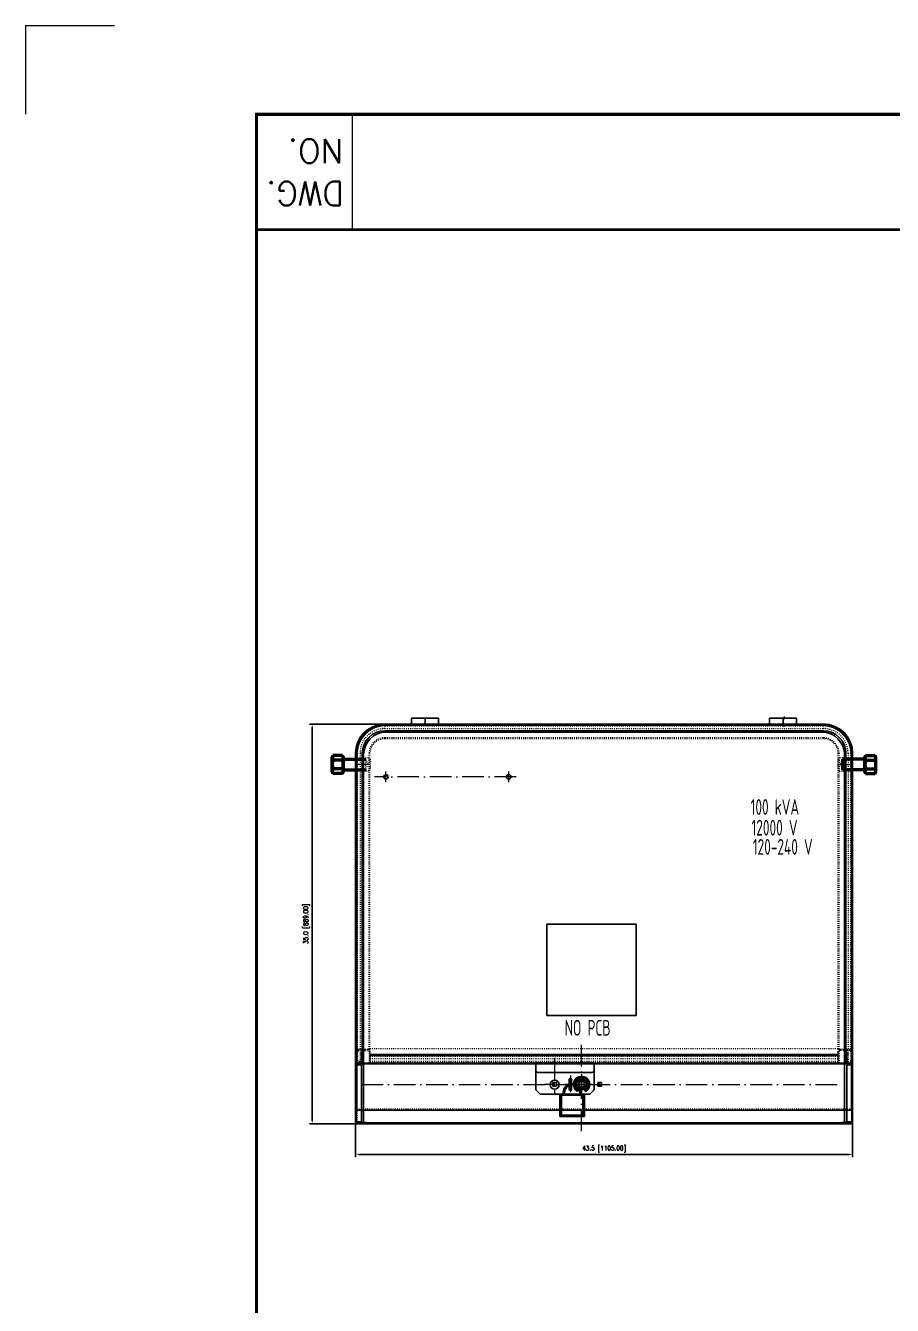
# Model space of a CAD drawing. Header units: millimetres. Extents: x 13152 to 58898, y -6229 to 3679.
# Drawn here: x 50610 to 52537, y 833 to 3679 of the extents above; entities that cross this region are included whole.
import ezdxf
from ezdxf.enums import TextEntityAlignment as Align

# ---------------------------------------------------------------- set-up
doc = ezdxf.new("R2010")
doc.units = ezdxf.units.MM
doc.header["$LTSCALE"] = 4
doc.linetypes.add('ACAD_ISO03W100', pattern=[1.18, 0.47, -0.71])
doc.linetypes.add('ACAD_ISO10W100', pattern=[18, 12, -3, 0, -3])
doc.layers.add('1', color=12, linetype='Continuous')
doc.layers.add('2', color=3, linetype='Continuous')
doc.layers.add('paper', color=254, linetype='Continuous', plot=False)
doc.layers.add('标注、文本', color=3, linetype='Continuous', lineweight=25)
doc.layers.add('粗实线', color=4, linetype='Continuous', lineweight=53)
doc.styles.add('pdm', font='gbenor.shx', dxfattribs={"width": 0.8, "bigfont": 'gbhzfs.shx'})
doc.styles.add('ROMANS', font='romans.shx', dxfattribs={"bigfont": 'whgtxt.shx'})
doc.styles.add('TH_GBDIM', font='romans.shx', dxfattribs={"width": 0.8, "bigfont": 'gbcbig.shx'})
doc.dimstyles.new('TH_GBDIM1', dxfattribs={"dimscale": 3, "dimtxt": 3.5, "dimasz": 2.5, "dimexe": 2, "dimexo": 0, "dimgap": 1.5, "dimtad": 1, "dimdec": 1, "dimlfac": 0.03937, "dimzin": 0, "dimdsep": 46, "dimtxsty": 'TH_GBDIM', "dimcen": 2.5, "dimclrd": 3, "dimclre": 256, "dimclrt": 2, "dimadec": 0, "dimazin": 0, "dimtfac": 0.714286, "dimtdec": 1, "dimtmove": 0, "dimatfit": 3, "dimfxl": 1, "dimtzin": 0, "dimlwd": -1, "dimlwe": -1, "dimarcsym": 0})
picture_1 = doc.add_image_def('image1.png', size_in_pixel=(657, 671))

# ---------------------------------------------------------------- blocks, each defined once
blk = doc.blocks.new('huuuuu')
at = {"layer": '标注、文本', "color": 1, "linetype": 'ACAD_ISO10W100', "lineweight": 18}
for p, q in [((2108, -5579.3), (2153.5, -5579.3)), ((2130.7, -5602.1), (2130.7, -5556.6))]:
    blk.add_line(p, q, dxfattribs=at)
at = {"layer": '标注、文本', "color": 2, "linetype": 'ACAD_ISO03W100', "lineweight": 18}
for p, q in [((2113.7, -5573.3), (2117, -5573.3)), ((2144.5, -5573.3), (2147.7, -5573.3)), ((2113.7, -5585.3), (2117, -5585.3)), ((2144.5, -5585.3), (2147.7, -5585.3))]:
    blk.add_line(p, q, dxfattribs=at)
at = {"layer": '标注、文本'}
for p, q in [((2121.7, -5563.7), (2123.2, -5566.3)), ((2138.2, -5566.3), (2139.7, -5563.7))]:
    blk.add_line(p, q, dxfattribs=at)
for radius in [18, 15]:
    blk.add_arc((2130.7, -5579.3), radius, 120, 60, dxfattribs=at)
blk = doc.blocks.new('*D295')
at = {"layer": 'Defpoints', "color": 0, "transparency": 16777216}
for p in [(51343.6, 1240.9), (52448.6, 1240.9), (52448.6, 1168.4)]:
    blk.add_point(p, dxfattribs=at)
at = {"layer": '标注、文本', "transparency": 16777216}
for p, q in [((51343.6, 1240.9), (51343.6, 1162.4)), ((52448.6, 1240.9), (52448.6, 1162.4))]:
    blk.add_line(p, q, dxfattribs=at)
at = {"layer": '标注、文本', "color": 3, "transparency": 16777216}
blk.add_line((51351.1, 1168.4), (52441.1, 1168.4), dxfattribs=at)
for points in [[(51351.1, 1169.6), (51351.1, 1167.1), (51343.6, 1168.4)], [(52441.1, 1169.6), (52441.1, 1167.1), (52448.6, 1168.4)]]:
    blk.add_solid(points, dxfattribs=at)
at = {"layer": '标注、文本', "color": 2, "transparency": 16777216, "insert": (51896.1, 1180.9), "char_height": 10.5, "attachment_point": 5, "style": 'TH_GBDIM'}
blk.add_mtext('43.5 [1105.00]', dxfattribs=at)
blk = doc.blocks.new('*D277')
at = {"layer": 'Defpoints', "color": 0, "transparency": 16777216}
for p in [(51411.1, 2125.9), (51247.1, 1236.9), (51408.6, 1236.9)]:
    blk.add_point(p, dxfattribs=at)
at = {"layer": '标注、文本', "transparency": 16777216}
for p, q in [((51411.1, 2125.9), (51241.1, 2125.9)), ((51408.6, 1236.9), (51241.1, 1236.9))]:
    blk.add_line(p, q, dxfattribs=at)
at = {"layer": '标注、文本', "color": 3, "transparency": 16777216}
blk.add_line((51247.1, 2118.4), (51247.1, 1244.4), dxfattribs=at)
for points in [[(51245.9, 2118.4), (51248.4, 2118.4), (51247.1, 2125.9)], [(51245.9, 1244.4), (51248.4, 1244.4), (51247.1, 1236.9)]]:
    blk.add_solid(points, dxfattribs=at)
at = {"layer": '标注、文本', "color": 2, "transparency": 16777216, "insert": (51234.6, 1681.4), "char_height": 10.5, "attachment_point": 5, "rotation": 90, "style": 'TH_GBDIM'}
blk.add_mtext('35.0 [889.00]', dxfattribs=at)

msp = doc.modelspace()

# ---------------------------------------------------------------- linework, layer by layer
at = {"layer": '1', "color": 0, "lineweight": 40}
msp.add_line((51123.1, 3225.58), (52859.69, 3225.58), dxfattribs=at)
at = {"layer": '1', "color": 0, "lineweight": 40, "const_width": 6.91}
msp.add_lwpolyline([(51123.1, -1964.46), (58700.95, -1964.46), (58700.95, 3482.13), (51123.1, 3482.13), (51123.1, -1964.46)], dxfattribs=at)
at = {"layer": '2', "lineweight": 13}
msp.add_line((51336.22, 3482.13), (51336.22, 3225.58), dxfattribs=at)
at = {"layer": 'paper', "lineweight": 13}
for q in [(50610.01, 3482.13), (50807.35, 3679.47)]:
    msp.add_line((50610.01, 3679.47), q, dxfattribs=at)
at = {"layer": '标注、文本'}
for p, q in [((51468.06, 2138.89), (51468.06, 2123.89)), ((51498.06, 2138.89), (51468.06, 2138.89)), ((51498.06, 2138.89), (51498.06, 2123.89)), ((51498.06, 2123.89), (51498.06, 2138.89)), ((51498.06, 2123.89), (51498.06, 2138.89)), ((51498.06, 2138.89), (51528.06, 2138.89)), ((51498.06, 2138.89), (51498.06, 2123.89)), ((51528.06, 2138.89), (51498.06, 2138.89)), ((51528.06, 2138.89), (51528.06, 2123.89)), ((51528.06, 2123.89), (51528.06, 2138.89)), ((52294.06, 2138.89), (52264.06, 2138.89)), ((52264.06, 2138.89), (52264.06, 2123.89)), ((52264.06, 2123.89), (52264.06, 2138.89)), ((52264.06, 2138.89), (52294.06, 2138.89)), ((52294.06, 2138.89), (52294.06, 2123.89)), ((52294.06, 2123.89), (52294.06, 2138.89)), ((52294.06, 2138.89), (52324.06, 2138.89)), ((52294.06, 2123.89), (52294.06, 2138.89)), ((52294.06, 2138.89), (52294.06, 2123.89)), ((52324.06, 2138.89), (52324.06, 2123.89)), ((51408.56, 2125.89), (52383.56, 2125.89)), ((51408.56, 2110.89), (52383.56, 2110.89)), ((51411.06, 2125.89), (52381.06, 2125.89)), ((51411.06, 2123.39), (52381.06, 2123.39)), ((51411.56, 2107.89), (52380.56, 2107.89)), ((51468.06, 2123.89), (51498.06, 2123.89)), ((51528.06, 2123.89), (51498.06, 2123.89)), ((51498.06, 2123.89), (51528.06, 2123.89)), ((52264.06, 2123.89), (52294.06, 2123.89)), ((52296.06, 2123.89), (52264.06, 2123.89)), ((52324.06, 2123.89), (52294.06, 2123.89)), ((51343.56, 2060.89), (51343.56, 1371.38)), ((51343.56, 2058.39), (51343.56, 1240.39)), ((51346.06, 2058.39), (51346.06, 1267.39)), ((51358.56, 2060.89), (51358.56, 1371.38)), ((51361.56, 2057.89), (51361.56, 1240.39)), ((52430.56, 2057.89), (52430.56, 1240.39)), ((52433.56, 2060.89), (52433.56, 1371.38)), ((52445.56, 2050.89), (52446.06, 2050.39)), ((52445.56, 2020.89), (52445.56, 2050.89)), ((52446.06, 2058.39), (52446.06, 1267.39)), ((52446.06, 2021.39), (52446.06, 2050.39)), ((52448.56, 2060.89), (52448.56, 1371.38)), ((52448.56, 2058.39), (52448.56, 1240.39)), ((52446.06, 2021.39), (52445.56, 2020.89)), ((51358.56, 1396.89), (51356.56, 1396.89)), ((51356.56, 1373.89), (51356.56, 1396.89)), ((51358.56, 1373.89), (51358.56, 1396.89)), ((52433.56, 1396.89), (52435.56, 1396.89)), ((52433.56, 1373.89), (52433.56, 1396.89)), ((52435.56, 1373.89), (52435.56, 1396.89)), ((51343.56, 1371.38), (51358.56, 1371.38)), ((51343.56, 1240.89), (51343.56, 1367.89)), ((51345.56, 1240.89), (51345.56, 1367.89)), ((51356.56, 1367.89), (51345.56, 1367.89)), ((51345.6, 1371.89), (51347.6, 1371.89)), ((51354.56, 1371.89), (51347.56, 1371.89)), ((51354.56, 1369.89), (51347.56, 1369.89)), ((51358.56, 1389.39), (51356.56, 1389.39)), ((51358.56, 1384.39), (51356.56, 1384.39)), ((51356.56, 1240.89), (51356.56, 1367.89)), ((51358.56, 1371.89), (52433.56, 1371.89)), ((51358.56, 1369.89), (51358.56, 1371.89)), ((51358.56, 1369.89), (52433.56, 1369.89)), ((51373.6, 1371.89), (51375.6, 1371.89)), ((51375.6, 1390.89), (52416.53, 1390.89)), ((51375.6, 1388.89), (52416.53, 1388.89)), ((51375.6, 1371.89), (52416.53, 1371.89)), ((51744.06, 1372.39), (51874.06, 1372.39)), ((51744.06, 1362.39), (51744.06, 1372.39)), ((51744.06, 1312.39), (51744.06, 1372.39)), ((51874.06, 1372.39), (51874.06, 1362.39)), ((51874.06, 1372.39), (51874.06, 1312.39)), ((52418.53, 1371.89), (52416.53, 1371.89)), ((52433.56, 1389.39), (52435.56, 1389.39)), ((52433.56, 1384.39), (52435.56, 1384.39)), ((52433.56, 1369.89), (52433.56, 1371.89)), ((52433.56, 1371.38), (52448.56, 1371.38)), ((52435.56, 1240.89), (52435.56, 1367.89)), ((52435.56, 1367.89), (52446.56, 1367.89)), ((52437.56, 1371.89), (52444.56, 1371.89)), ((52437.56, 1369.89), (52444.56, 1369.89)), ((52446.53, 1371.89), (52444.53, 1371.89)), ((52446.56, 1240.89), (52446.56, 1367.89)), ((52448.56, 1240.89), (52448.56, 1367.89)), ((51749.06, 1350.97), (51869.06, 1350.97)), ((51744.06, 1312.39), (51754.06, 1302.39)), ((51782.06, 1328.39), (51782.06, 1320.39)), ((51790.06, 1328.39), (51782.06, 1328.39)), ((51782.06, 1320.39), (51790.06, 1320.39)), ((51790.06, 1320.39), (51790.06, 1328.39)), ((51818.56, 1335.17), (51818.56, 1313.67)), ((51819.06, 1335.39), (51819.06, 1313.39)), ((51823.06, 1335.39), (51823.06, 1313.39)), ((51823.56, 1335.17), (51823.56, 1313.67)), ((51834.33, 1328.2), (51846.06, 1336.72)), ((51838.81, 1314.41), (51834.33, 1328.2)), ((51838.81, 1314.41), (51853.31, 1314.41)), ((51839.56, 1325.89), (51839.56, 1322.89)), ((51846.06, 1336.72), (51857.79, 1328.2)), ((51852.56, 1325.89), (51852.56, 1322.89)), ((51857.79, 1328.2), (51853.31, 1314.41)), ((51864.06, 1302.39), (51874.06, 1312.39)), ((51882.06, 1328.39), (51882.06, 1320.39)), ((51890.06, 1328.39), (51882.06, 1328.39)), ((51882.06, 1320.39), (51890.06, 1320.39)), ((51890.06, 1320.39), (51890.06, 1328.39)), ((51864.06, 1302.39), (51754.06, 1302.39)), ((51797.39, 1302.39), (51797.39, 1253.23)), ((51797.39, 1302.39), (51801.26, 1300.32)), ((51801.26, 1300.32), (51801.26, 1255.77)), ((51849, 1300.32), (51801.26, 1300.32)), ((51805.13, 1306.08), (51805.13, 1302.39)), ((51808.13, 1306.08), (51808.13, 1302.39)), ((51842.13, 1306.08), (51842.13, 1302.39)), ((51845.13, 1306.08), (51845.13, 1302.39)), ((51849, 1300.32), (51852.87, 1302.39)), ((51849, 1300.32), (51849, 1255.77)), ((51852.87, 1302.39), (51852.87, 1253.23)), ((51346.06, 1267.39), (52446.06, 1267.39)), ((51797.39, 1253.23), (51801.26, 1255.77)), ((51797.39, 1253.23), (51852.87, 1253.23)), ((51801.26, 1255.77), (51849, 1255.77)), ((51849, 1255.77), (51852.87, 1253.23)), ((51356.56, 1240.89), (51345.56, 1240.89)), ((51346.06, 1240.39), (51361.56, 1240.39)), ((51347.06, 1239.39), (51368.56, 1239.39)), ((51347.06, 1236.89), (51368.56, 1236.89)), ((51347.56, 1238.89), (52444.56, 1238.89)), ((51347.56, 1236.89), (52444.56, 1236.89)), ((51356.56, 1236.89), (51356.56, 1238.89)), ((51368.56, 1239.39), (51368.56, 1236.89)), ((51368.56, 1236.89), (52433.56, 1236.89)), ((52423.56, 1239.39), (52445.06, 1239.39)), ((52423.56, 1239.39), (52423.56, 1236.89)), ((52423.56, 1239.39), (52445.06, 1239.39)), ((52423.56, 1236.89), (52445.06, 1236.89)), ((52423.56, 1236.89), (52445.06, 1236.89)), ((52430.56, 1240.39), (52446.06, 1240.39)), ((52435.56, 1240.89), (52446.56, 1240.89)), ((52435.56, 1236.89), (52435.56, 1238.89))]:
    msp.add_line(p, q, dxfattribs=at)
at = {"layer": '标注、文本', "color": 2, "linetype": 'ACAD_ISO03W100', "lineweight": 18}
for p, q in [((51498.06, 2137.42), (51498.06, 2131.39)), ((52294.06, 2137.42), (52294.06, 2131.39)), ((52296.06, 2142.92), (52296.06, 2136.89)), ((51408.56, 2123.39), (52383.56, 2123.39)), ((52383.56, 2123.39), (51408.56, 2123.39)), ((52383.56, 2121.39), (51408.56, 2121.39)), ((51408.56, 2115.89), (52383.56, 2115.89)), ((51411.06, 2123.39), (52381.06, 2123.39)), ((51468.06, 2125.35), (51468.06, 2131.39)), ((51498.06, 2125.35), (51498.06, 2131.39)), ((51498.06, 2125.35), (51498.06, 2131.39)), ((52294.06, 2125.35), (52294.06, 2131.39)), ((52294.06, 2125.35), (52294.06, 2131.39)), ((52296.06, 2119.85), (52296.06, 2125.89)), ((52324.06, 2125.35), (52324.06, 2131.39)), ((52383.56, 2095.39), (51408.56, 2095.39)), ((52383.56, 2093.39), (51408.56, 2093.39)), ((51345.56, 1402.89), (51345.56, 2060.39)), ((51346.06, 1375.89), (51346.06, 2060.89)), ((51346.06, 2058.39), (51346.06, 1240.39)), ((51346.56, 2050.89), (51346.06, 2050.39)), ((51346.06, 2021.39), (51346.06, 2050.39)), ((51346.56, 2050.89), (51373.06, 2050.89)), ((51346.56, 2020.89), (51346.56, 2050.89)), ((51347.56, 1402.89), (51347.56, 2060.39)), ((51353.56, 2060.89), (51353.56, 1371.38)), ((51373.06, 2050.89), (51373.06, 2020.89)), ((51373.06, 2050.89), (51376.06, 2047.89)), ((51373.56, 1402.89), (51373.56, 2060.39)), ((51375.56, 1402.89), (51375.56, 2060.39)), ((52419.06, 2050.89), (52416.06, 2047.89)), ((52416.56, 1402.89), (52416.56, 2060.39)), ((52418.56, 1402.89), (52418.56, 2060.39)), ((52445.56, 2050.89), (52419.06, 2050.89)), ((52419.06, 2050.89), (52419.06, 2020.89)), ((52438.56, 2060.89), (52438.56, 1371.38)), ((52444.56, 1402.89), (52444.56, 2060.39)), ((52446.06, 2061.39), (52446.06, 1240.39)), ((52446.06, 1375.89), (52446.06, 2060.89)), ((52446.56, 1402.89), (52446.56, 2060.39)), ((51366.06, 2047.39), (51346.06, 2047.39)), ((51366.71, 2045.89), (51346.06, 2045.89)), ((51366.71, 2025.89), (51346.06, 2025.89)), ((51366.06, 2024.39), (51346.06, 2024.39)), ((51346.06, 2021.39), (51346.56, 2020.89)), ((51366.06, 2024.39), (51366.06, 2047.39)), ((51366.06, 2047.39), (51371.06, 2035.89)), ((51371.06, 2035.89), (51366.06, 2024.39)), ((51376.06, 2023.89), (51373.06, 2020.89)), ((51376.06, 2047.89), (51376.06, 2023.89)), ((52416.06, 2047.89), (52416.06, 2023.89)), ((52416.06, 2023.89), (52419.06, 2020.89)), ((52426.06, 2047.39), (52421.06, 2035.89)), ((52421.06, 2035.89), (52426.06, 2024.39)), ((52425.41, 2045.89), (52446.06, 2045.89)), ((52425.41, 2025.89), (52446.06, 2025.89)), ((52426.06, 2024.39), (52426.06, 2047.39)), ((52426.06, 2047.39), (52446.06, 2047.39)), ((52426.06, 2024.39), (52446.06, 2024.39)), ((51373.06, 2020.89), (51346.56, 2020.89)), ((52419.06, 2020.89), (52445.56, 2020.89)), ((51345.56, 1402.89), (51375.56, 1402.89)), ((51345.6, 1371.89), (51345.6, 1397.89)), ((51347.6, 1397.89), (51347.6, 1371.89)), ((51349.6, 1401.89), (51371.6, 1401.89)), ((51349.6, 1399.89), (51371.6, 1399.89)), ((51373.6, 1397.89), (51373.6, 1371.89)), ((51375.56, 1403.89), (51375.56, 1373.89)), ((51375.56, 1403.89), (52416.56, 1403.89)), ((51375.6, 1371.89), (51375.6, 1397.89)), ((52416.53, 1371.89), (52416.53, 1397.89)), ((52416.56, 1373.89), (52416.56, 1403.89)), ((52416.56, 1402.89), (52446.56, 1402.89)), ((52418.53, 1397.89), (52418.53, 1371.89)), ((52442.53, 1401.89), (52420.53, 1401.89)), ((52442.53, 1399.89), (52420.53, 1399.89)), ((52444.53, 1397.89), (52444.53, 1371.89)), ((52446.53, 1371.89), (52446.53, 1397.89)), ((51346.06, 1375.89), (51353.56, 1375.89)), ((51353.56, 1371.89), (51353.56, 1375.89)), ((51375.6, 1389.39), (52416.53, 1389.39)), ((51375.6, 1387.39), (52416.53, 1387.39)), ((51375.6, 1381.89), (52416.53, 1381.89)), ((51375.6, 1375.89), (52416.53, 1375.89)), ((51375.6, 1373.89), (52416.53, 1373.89)), ((51375.6, 1373.89), (52416.53, 1373.89)), ((51744.06, 1370.39), (51874.06, 1370.39)), ((52438.56, 1371.89), (52438.56, 1375.89)), ((52438.56, 1375.89), (52446.06, 1375.89)), ((51346.06, 1269.89), (52446.06, 1269.89))]:
    msp.add_line(p, q, dxfattribs=at)
at = {"layer": '标注、文本', "color": 1, "linetype": 'ACAD_ISO10W100', "lineweight": 18}
for p, q in [((51376.06, 2035.89), (51346.06, 2035.89)), ((51376.06, 2035.89), (51346.06, 2035.89)), ((52416.06, 2035.89), (52446.06, 2035.89)), ((52416.06, 2035.89), (52446.06, 2035.89)), ((52416.06, 2035.89), (52446.06, 2035.89)), ((51700.79, 2008.39), (51385.52, 2008.39)), ((51411.06, 1996.55), (51411.06, 2020.23)), ((51684.06, 1996.55), (51684.06, 2020.23)), ((51846.06, 1220.07), (51846.06, 1435.3)), ((51360.47, 1386.89), (51355.15, 1386.89)), ((51786.08, 1383.34), (51786.08, 1301.8)), ((52431.65, 1386.89), (52436.98, 1386.89)), ((51821.06, 1343.87), (51821.06, 1306.87)), ((51846.06, 1307.62), (51846.06, 1341.15)), ((51356.56, 1324.39), (52435.56, 1324.39)), ((51856.99, 1324.39), (51763.06, 1324.39)), ((51786.06, 1320.39), (51786.06, 1328.39)), ((51821.06, 1315.39), (51821.06, 1337.39)), ((51830.2, 1324.39), (51861.93, 1324.39)), ((51846.06, 1332.93), (51846.06, 1315.85)), ((51886.06, 1320.39), (51886.06, 1328.39))]:
    msp.add_line(p, q, dxfattribs=at)
at = {"layer": '标注、文本'}
for centre, radius in [((51411.06, 2008.39), 5), ((51684.06, 2008.39), 5), ((51786.08, 1323.8), 10), ((51846.06, 1324.39), 12.33), ((51846.06, 1324.39), 7)]:
    msp.add_circle(centre, radius, dxfattribs=at)
for centre, radius, start, end in [((51411.06, 2058.39), 67.5, 90, 180), ((51408.56, 2060.89), 65, 90, 180), ((51411.06, 2058.39), 65, 90, 180), ((51408.56, 2060.89), 50, 90, 180), ((51411.56, 2057.89), 50, 90, 180), ((52380.56, 2057.89), 50, 0, 90), ((52381.06, 2058.39), 67.5, 0, 90), ((52381.06, 2058.39), 65, 0, 90), ((52383.56, 2060.89), 65, 0, 90), ((52383.56, 2060.89), 50, 0, 90), ((51347.56, 1367.89), 4, 90, 180), ((51347.56, 1367.89), 2, 90, 180), ((51354.56, 1373.89), 2, 270, 0), ((51354.56, 1373.89), 4, 270, 0), ((52437.56, 1373.89), 4, 180, 270), ((52437.56, 1373.89), 2, 180, 270), ((52444.56, 1367.89), 4, 0, 90), ((52444.56, 1367.89), 2, 0, 90), ((51749.06, 1355.97), 5, 180, 270), ((51869.06, 1355.97), 5, 270, 0), ((51825.13, 1306.08), 20, 0, 180), ((51825.13, 1306.08), 17, 0, 180), ((51821.06, 1335.17), 2.5, 0, 180), ((51821.06, 1313.67), 2.5, 180, 0), ((51821.06, 1335.39), 2, 0, 180), ((51821.06, 1313.39), 2, 180, 0), ((51846.06, 1325.89), 6.5, 0, 180), ((51846.06, 1322.89), 6.5, 180, 0), ((51347.56, 1240.89), 4, 180, 270), ((51347.06, 1240.39), 3.5, 180, 270), ((51347.56, 1240.89), 2, 180, 270), ((51347.06, 1240.39), 1, 180, 270), ((52444.56, 1240.89), 4, 270, 0), ((52444.56, 1240.89), 2, 270, 0), ((52445.06, 1240.39), 3.5, 270, 0), ((52445.06, 1240.39), 1, 270, 0)]:
    msp.add_arc(centre, radius, start, end, dxfattribs=at)
at = {"layer": '标注、文本', "color": 2, "linetype": 'ACAD_ISO03W100', "lineweight": 18}
for centre, radius, start, end in [((51408.56, 2060.39), 63, 90, 180), ((51411.06, 2058.39), 65, 90, 180), ((51408.56, 2060.89), 62.5, 90, 180), ((51408.56, 2060.39), 61, 90, 180), ((51408.56, 2060.89), 55, 90, 180), ((52381.06, 2058.39), 65, 0, 90), ((52383.56, 2060.89), 62.5, 0, 90), ((52383.56, 2060.39), 63, 0, 90), ((52383.56, 2060.39), 61, 0, 90), ((52383.56, 2060.89), 55, 0, 90), ((51408.56, 2060.39), 35, 90, 180), ((51408.56, 2060.39), 33, 90, 180), ((52383.56, 2060.39), 35, 0, 90), ((52383.56, 2060.39), 33, 0, 90), ((51349.6, 1397.89), 4, 90, 180), ((51349.6, 1397.89), 2, 90, 180), ((51371.6, 1397.89), 4, 0, 90), ((51371.6, 1397.89), 2, 0, 90), ((52420.53, 1397.89), 4, 90, 180), ((52420.53, 1397.89), 2, 90, 180), ((52442.53, 1397.89), 4, 0, 90), ((52442.53, 1397.89), 2, 0, 90)]:
    msp.add_arc(centre, radius, start, end, dxfattribs=at)
at = {"layer": '粗实线', "ltscale": 2}
for p, q in [((51293.2, 2055.74), (51291.66, 2053.08)), ((51291.66, 2018.7), (51291.66, 2053.08)), ((51314.53, 2055.74), (51293.2, 2055.74)), ((51314.53, 2055.74), (51316.06, 2053.08)), ((51316.06, 2053.08), (51316.06, 2018.7)), ((51316.06, 2018.7), (51316.06, 2053.08)), ((52477.6, 2055.74), (52476.06, 2053.08)), ((52476.06, 2053.08), (52476.06, 2018.7)), ((52476.06, 2018.7), (52476.06, 2053.08)), ((52477.6, 2055.74), (52498.93, 2055.74)), ((52498.93, 2055.74), (52500.46, 2053.08)), ((52500.46, 2018.7), (52500.46, 2053.08)), ((51314.53, 2045.81), (51293.2, 2045.81)), ((51314.53, 2025.96), (51293.2, 2025.96)), ((51316.06, 2047.89), (51316.06, 2023.89)), ((51316.06, 2047.89), (51366.06, 2047.89)), ((51316.06, 2023.89), (51366.06, 2023.89)), ((52476.06, 2047.89), (52426.06, 2047.89)), ((52426.06, 2047.89), (52426.06, 2023.89)), ((52476.06, 2023.89), (52426.06, 2023.89)), ((52476.06, 2047.89), (52476.06, 2023.89)), ((52477.6, 2045.81), (52498.93, 2045.81)), ((52477.6, 2025.96), (52498.93, 2025.96)), ((51293.2, 2016.04), (51291.66, 2018.7)), ((51314.53, 2016.04), (51293.2, 2016.04)), ((51314.53, 2016.04), (51316.06, 2018.7)), ((52477.6, 2016.04), (52476.06, 2018.7)), ((52477.6, 2016.04), (52498.93, 2016.04)), ((52498.93, 2016.04), (52500.46, 2018.7))]:
    msp.add_line(p, q, dxfattribs=at)
for centre, radius, start, end in [((51300.8, 2050.67), 9.14, 146.29544, 212.08556), ((51306.92, 2050.67), 9.14, 327.44125, 33.70456), ((52485.2, 2050.67), 9.14, 146.29544, 212.55875), ((52491.32, 2050.67), 9.14, 327.91444, 33.70456), ((51327.66, 2035.89), 36, 163.9966, 196.0034), ((51300.8, 2021.11), 9.14, 147.91444, 213.70456), ((51306.92, 2021.11), 9.14, 326.29544, 32.08556), ((51280.06, 2035.89), 36, 343.9966, 16.0034), ((52512.06, 2035.89), 36, 163.9966, 196.0034), ((52485.2, 2021.11), 9.14, 147.91444, 213.70456), ((52491.32, 2021.11), 9.14, 326.29544, 32.08556), ((52464.46, 2035.89), 36, 343.9966, 16.0034)]:
    msp.add_arc(centre, radius, start, end, dxfattribs=at)

# ---------------------------------------------------------------- block references
at = {"layer": '标注、文本', "rotation": 180}
msp.add_blockref('huuuuu', (53976.77, -4254.93), dxfattribs=at)

# ---------------------------------------------------------------- texts
at = {"layer": '2', "lineweight": 13, "style": 'ROMANS'}
for s, p in [('NO.', (51316.08, 3426.95)), ('DWG.', (51317.98, 3332.44))]:
    msp.add_text(s, height=53.282, rotation=180, dxfattribs=at).set_placement(p)
at = {"layer": '标注、文本', "style": 'pdm', "width": 0.72}
for s, p in [('100 kVA', (52275.7, 1941.46)), ('12000 V', (52274.98, 1895.41)), ('120-240 V', (52293.27, 1852.76)), ('NO PCB', (51859.54, 1450.29))]:
    msp.add_text(s, height=35, dxfattribs=at).set_placement(p, align=Align.MIDDLE_CENTER)

# ---------------------------------------------------------------- dimensions: what is measured, and where the dimension line sits
at = {"layer": '标注、文本'}
dim = msp.add_linear_dim(base=(51247.12, 1236.89), p1=(51411.06, 2125.89), p2=(51408.56, 1236.89), angle=90, dimstyle='TH_GBDIM1', dxfattribs=at)
dim.commit()
dim.dimension.update_dxf_attribs({"geometry": '*D277', "text_midpoint": (51234.62, 1681.39)})
dim = msp.add_linear_dim(base=(52448.56, 1168.36), p1=(51343.56, 1240.89), p2=(52448.56, 1240.89), dimstyle='TH_GBDIM1', dxfattribs=at)
dim.commit()
dim.dimension.update_dxf_attribs({"geometry": '*D295', "text_midpoint": (51896.06, 1180.86)})

# ---------------------------------------------------------------- pictures from other files: only their frames are drawn
image = msp.add_image(picture_1, insert=(51768.91, 1477.84), size_in_units=(198.63, 202.86), rotation=0, dxfattribs=at)
image.dxf.flags = 7

doc.saveas('drawing.dxf')
